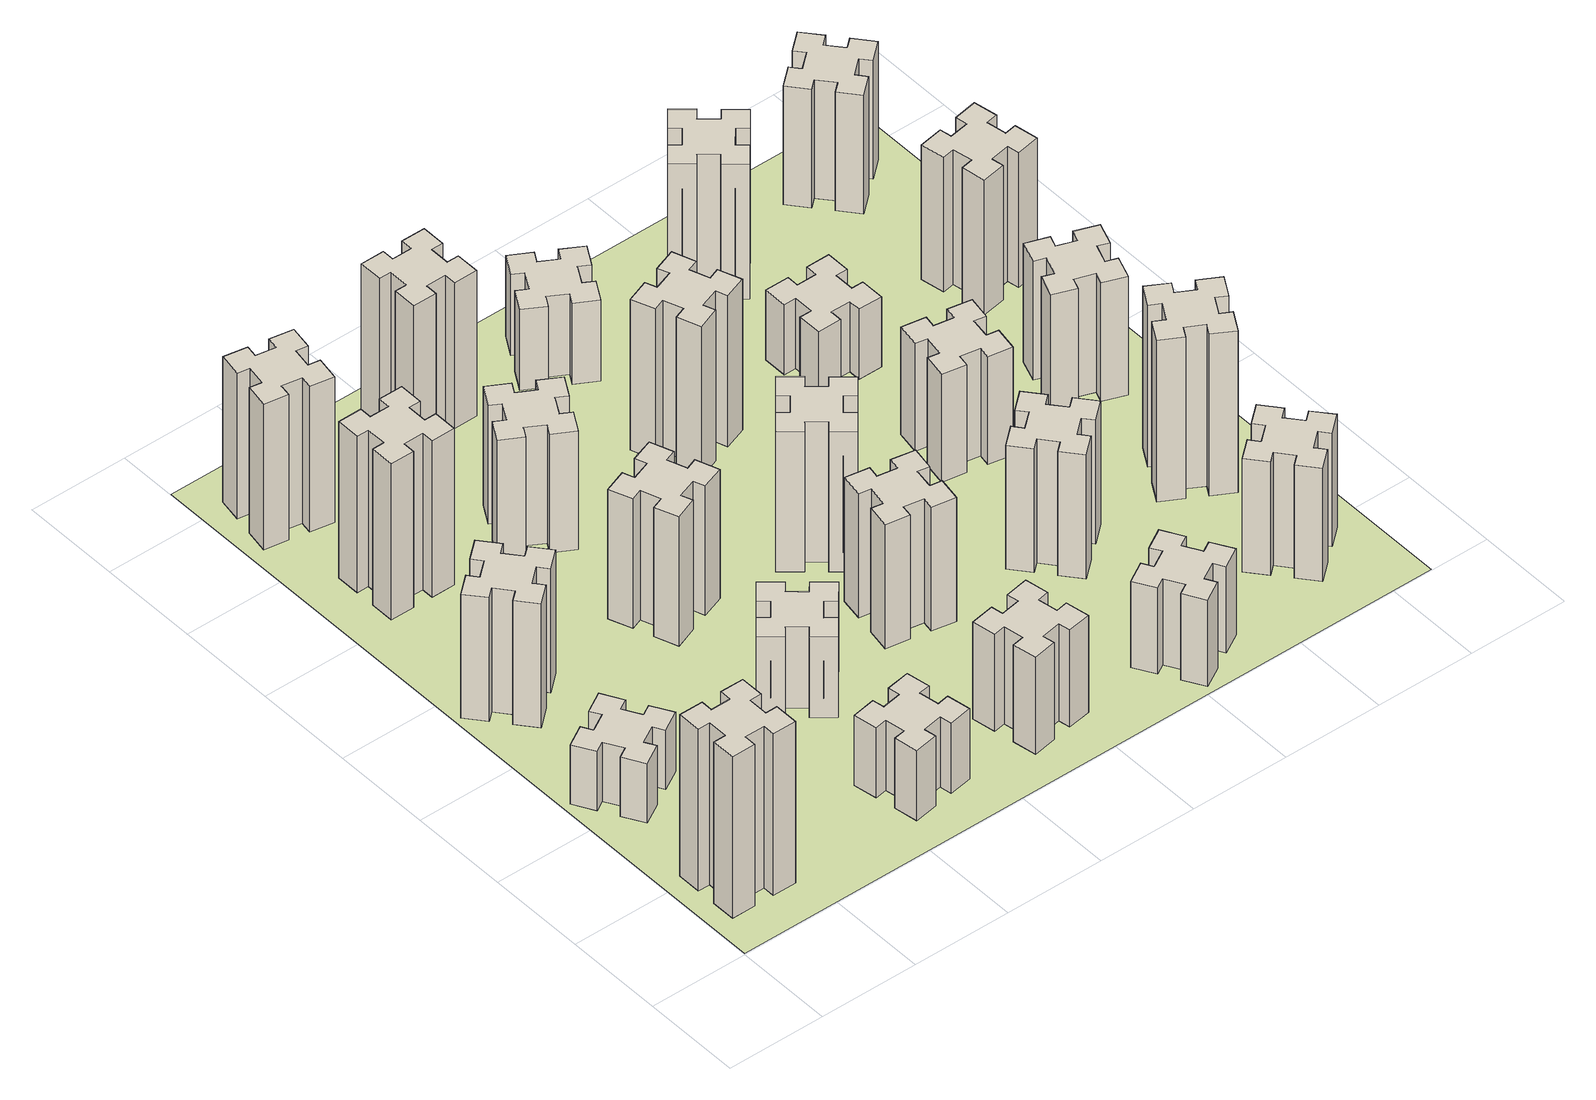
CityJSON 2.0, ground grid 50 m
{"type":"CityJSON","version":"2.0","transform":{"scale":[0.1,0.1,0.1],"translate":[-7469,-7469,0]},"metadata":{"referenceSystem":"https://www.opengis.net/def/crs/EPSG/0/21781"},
"CityObjects":{
"building1":{"type":"Building","attributes":{"class":"1000","function":"1000","usage":"1000","yearOfConstruction":2016,"roofType":"1000","measuredHeight":90,"storeysAboveGround":30,"storeysBelowGround":0},"geometry":[{"type":"Solid","lod":"1","boundaries":[[[[0,1,2,3,4,5,6,7,8,9,10,11,12,13,14,15,16,17,18,19]],[[17,16,20,21]],[[16,15,22,20]],[[15,14,23,22]],[[14,13,24,23]],[[13,12,25,24]],[[12,11,26,25]],[[11,10,27,26]],[[10,9,28,27]],[[9,8,29,28]],[[8,7,30,29]],[[7,6,31,30]],[[6,5,32,31]],[[5,4,33,32]],[[4,3,34,33]],[[3,2,35,34]],[[2,1,36,35]],[[1,0,37,36]],[[0,19,38,37]],[[19,18,39,38]],[[18,17,21,39]],[[24,25,26,27,28,29,30,31,32,33,34,35,36,37,38,39,21,20,22,23]]]]}]},
"building2":{"type":"Building","attributes":{"class":"1000","function":"1000","usage":"1000","yearOfConstruction":2016,"roofType":"1000","measuredHeight":33,"storeysAboveGround":30,"storeysBelowGround":0},"geometry":[{"type":"Solid","lod":"1","boundaries":[[[[40,41,42,43,44,45,46,47,48,49,50,51,52,53,54,55,56,57,58,59]],[[57,56,60,61]],[[56,55,62,60]],[[55,54,63,62]],[[54,53,64,63]],[[53,52,65,64]],[[52,51,66,65]],[[51,50,67,66]],[[50,49,68,67]],[[49,48,69,68]],[[48,47,70,69]],[[47,46,71,70]],[[46,45,72,71]],[[45,44,73,72]],[[44,43,74,73]],[[43,42,75,74]],[[42,41,76,75]],[[41,40,77,76]],[[40,59,78,77]],[[59,58,79,78]],[[58,57,61,79]],[[64,65,66,67,68,69,70,71,72,73,74,75,76,77,78,79,61,60,62,63]]]]}]},
"building3":{"type":"Building","attributes":{"class":"1000","function":"1000","usage":"1000","yearOfConstruction":2016,"roofType":"1000","measuredHeight":69,"storeysAboveGround":30,"storeysBelowGround":0},"geometry":[{"type":"Solid","lod":"1","boundaries":[[[[80,81,82,83,84,85,86,87,88,89,90,91,92,93,94,95,96,97,98,99]],[[97,96,100,101]],[[96,95,102,100]],[[95,94,103,102]],[[94,93,104,103]],[[93,92,105,104]],[[92,91,106,105]],[[91,90,107,106]],[[90,89,108,107]],[[89,88,109,108]],[[88,87,110,109]],[[87,86,111,110]],[[86,85,112,111]],[[85,84,113,112]],[[84,83,114,113]],[[83,82,115,114]],[[82,81,116,115]],[[81,80,117,116]],[[80,99,118,117]],[[99,98,119,118]],[[98,97,101,119]],[[104,105,106,107,108,109,110,111,112,113,114,115,116,117,118,119,101,100,102,103]]]]}]},
"building4":{"type":"Building","attributes":{"class":"1000","function":"1000","usage":"1000","yearOfConstruction":2016,"roofType":"1000","measuredHeight":87,"storeysAboveGround":30,"storeysBelowGround":0},"geometry":[{"type":"Solid","lod":"1","boundaries":[[[[120,121,122,123,124,125,126,127,128,129,130,131,132,133,134,135,136,137,138,139]],[[137,136,140,141]],[[136,135,142,140]],[[135,134,143,142]],[[134,133,144,143]],[[133,132,145,144]],[[132,131,146,145]],[[131,130,147,146]],[[130,129,148,147]],[[129,128,149,148]],[[128,127,150,149]],[[127,126,151,150]],[[126,125,152,151]],[[125,124,153,152]],[[124,123,154,153]],[[123,122,155,154]],[[122,121,156,155]],[[121,120,157,156]],[[120,139,158,157]],[[139,138,159,158]],[[138,137,141,159]],[[144,145,146,147,148,149,150,151,152,153,154,155,156,157,158,159,141,140,142,143]]]]}]},
"building5":{"type":"Building","attributes":{"class":"1000","function":"1000","usage":"1000","yearOfConstruction":2016,"roofType":"1000","measuredHeight":81,"storeysAboveGround":30,"storeysBelowGround":0},"geometry":[{"type":"Solid","lod":"1","boundaries":[[[[160,161,162,163,164,165,166,167,168,169,170,171,172,173,174,175,176,177,178,179]],[[177,176,180,181]],[[176,175,182,180]],[[175,174,183,182]],[[174,173,184,183]],[[173,172,185,184]],[[172,171,186,185]],[[171,170,187,186]],[[170,169,188,187]],[[169,168,189,188]],[[168,167,190,189]],[[167,166,191,190]],[[166,165,192,191]],[[165,164,193,192]],[[164,163,194,193]],[[163,162,195,194]],[[162,161,196,195]],[[161,160,197,196]],[[160,179,198,197]],[[179,178,199,198]],[[178,177,181,199]],[[184,185,186,187,188,189,190,191,192,193,194,195,196,197,198,199,181,180,182,183]]]]}]},
"building6":{"type":"Building","attributes":{"class":"1000","function":"1000","usage":"1000","yearOfConstruction":2016,"roofType":"1000","measuredHeight":39,"storeysAboveGround":30,"storeysBelowGround":0},"geometry":[{"type":"Solid","lod":"1","boundaries":[[[[200,201,202,203,204,205,206,207,208,209,210,211,212,213,214,215,216,217,218,219]],[[217,216,220,221]],[[216,215,222,220]],[[215,214,223,222]],[[214,213,224,223]],[[213,212,225,224]],[[212,211,226,225]],[[211,210,227,226]],[[210,209,228,227]],[[209,208,229,228]],[[208,207,230,229]],[[207,206,231,230]],[[206,205,232,231]],[[205,204,233,232]],[[204,203,234,233]],[[203,202,235,234]],[[202,201,236,235]],[[201,200,237,236]],[[200,219,238,237]],[[219,218,239,238]],[[218,217,221,239]],[[224,225,226,227,228,229,230,231,232,233,234,235,236,237,238,239,221,220,222,223]]]]}]},
"building7":{"type":"Building","attributes":{"class":"1000","function":"1000","usage":"1000","yearOfConstruction":2016,"roofType":"1000","measuredHeight":45,"storeysAboveGround":30,"storeysBelowGround":0},"geometry":[{"type":"Solid","lod":"1","boundaries":[[[[240,241,242,243,244,245,246,247,248,249,250,251,252,253,254,255,256,257,258,259]],[[257,256,260,261]],[[256,255,262,260]],[[255,254,263,262]],[[254,253,264,263]],[[253,252,265,264]],[[252,251,266,265]],[[251,250,267,266]],[[250,249,268,267]],[[249,248,269,268]],[[248,247,270,269]],[[247,246,271,270]],[[246,245,272,271]],[[245,244,273,272]],[[244,243,274,273]],[[243,242,275,274]],[[242,241,276,275]],[[241,240,277,276]],[[240,259,278,277]],[[259,258,279,278]],[[258,257,261,279]],[[264,265,266,267,268,269,270,271,272,273,274,275,276,277,278,279,261,260,262,263]]]]}]},
"building8":{"type":"Building","attributes":{"class":"1000","function":"1000","usage":"1000","yearOfConstruction":2016,"roofType":"1000","measuredHeight":72,"storeysAboveGround":30,"storeysBelowGround":0},"geometry":[{"type":"Solid","lod":"1","boundaries":[[[[280,281,282,283,284,285,286,287,288,289,290,291,292,293,294,295,296,297,298,299]],[[297,296,300,301]],[[296,295,302,300]],[[295,294,303,302]],[[294,293,304,303]],[[293,292,305,304]],[[292,291,306,305]],[[291,290,307,306]],[[290,289,308,307]],[[289,288,309,308]],[[288,287,310,309]],[[287,286,311,310]],[[286,285,312,311]],[[285,284,313,312]],[[284,283,314,313]],[[283,282,315,314]],[[282,281,316,315]],[[281,280,317,316]],[[280,299,318,317]],[[299,298,319,318]],[[298,297,301,319]],[[304,305,306,307,308,309,310,311,312,313,314,315,316,317,318,319,301,300,302,303]]]]}]},
"building9":{"type":"Building","attributes":{"class":"1000","function":"1000","usage":"1000","yearOfConstruction":2016,"roofType":"1000","measuredHeight":66,"storeysAboveGround":30,"storeysBelowGround":0},"geometry":[{"type":"Solid","lod":"1","boundaries":[[[[320,321,322,323,324,325,326,327,328,329,330,331,332,333,334,335,336,337,338,339]],[[337,336,340,341]],[[336,335,342,340]],[[335,334,343,342]],[[334,333,344,343]],[[333,332,345,344]],[[332,331,346,345]],[[331,330,347,346]],[[330,329,348,347]],[[329,328,349,348]],[[328,327,350,349]],[[327,326,351,350]],[[326,325,352,351]],[[325,324,353,352]],[[324,323,354,353]],[[323,322,355,354]],[[322,321,356,355]],[[321,320,357,356]],[[320,339,358,357]],[[339,338,359,358]],[[338,337,341,359]],[[344,345,346,347,348,349,350,351,352,353,354,355,356,357,358,359,341,340,342,343]]]]}]},
"building10":{"type":"Building","attributes":{"class":"1000","function":"1000","usage":"1000","yearOfConstruction":2016,"roofType":"1000","measuredHeight":54,"storeysAboveGround":30,"storeysBelowGround":0},"geometry":[{"type":"Solid","lod":"1","boundaries":[[[[360,361,362,363,364,365,366,367,368,369,370,371,372,373,374,375,376,377,378,379]],[[377,376,380,381]],[[376,375,382,380]],[[375,374,383,382]],[[374,373,384,383]],[[373,372,385,384]],[[372,371,386,385]],[[371,370,387,386]],[[370,369,388,387]],[[369,368,389,388]],[[368,367,390,389]],[[367,366,391,390]],[[366,365,392,391]],[[365,364,393,392]],[[364,363,394,393]],[[363,362,395,394]],[[362,361,396,395]],[[361,360,397,396]],[[360,379,398,397]],[[379,378,399,398]],[[378,377,381,399]],[[384,385,386,387,388,389,390,391,392,393,394,395,396,397,398,399,381,380,382,383]]]]}]},
"building11":{"type":"Building","attributes":{"class":"1000","function":"1000","usage":"1000","yearOfConstruction":2016,"roofType":"1000","measuredHeight":81,"storeysAboveGround":30,"storeysBelowGround":0},"geometry":[{"type":"Solid","lod":"1","boundaries":[[[[400,401,402,403,404,405,406,407,408,409,410,411,412,413,414,415,416,417,418,419]],[[417,416,420,421]],[[416,415,422,420]],[[415,414,423,422]],[[414,413,424,423]],[[413,412,425,424]],[[412,411,426,425]],[[411,410,427,426]],[[410,409,428,427]],[[409,408,429,428]],[[408,407,430,429]],[[407,406,431,430]],[[406,405,432,431]],[[405,404,433,432]],[[404,403,434,433]],[[403,402,435,434]],[[402,401,436,435]],[[401,400,437,436]],[[400,419,438,437]],[[419,418,439,438]],[[418,417,421,439]],[[424,425,426,427,428,429,430,431,432,433,434,435,436,437,438,439,421,420,422,423]]]]}]},
"building12":{"type":"Building","attributes":{"class":"1000","function":"1000","usage":"1000","yearOfConstruction":2016,"roofType":"1000","measuredHeight":69,"storeysAboveGround":30,"storeysBelowGround":0},"geometry":[{"type":"Solid","lod":"1","boundaries":[[[[440,441,442,443,444,445,446,447,448,449,450,451,452,453,454,455,456,457,458,459]],[[457,456,460,461]],[[456,455,462,460]],[[455,454,463,462]],[[454,453,464,463]],[[453,452,465,464]],[[452,451,466,465]],[[451,450,467,466]],[[450,449,468,467]],[[449,448,469,468]],[[448,447,470,469]],[[447,446,471,470]],[[446,445,472,471]],[[445,444,473,472]],[[444,443,474,473]],[[443,442,475,474]],[[442,441,476,475]],[[441,440,477,476]],[[440,459,478,477]],[[459,458,479,478]],[[458,457,461,479]],[[464,465,466,467,468,469,470,471,472,473,474,475,476,477,478,479,461,460,462,463]]]]}]},
"building13":{"type":"Building","attributes":{"class":"1000","function":"1000","usage":"1000","yearOfConstruction":2016,"roofType":"1000","measuredHeight":78,"storeysAboveGround":30,"storeysBelowGround":0},"geometry":[{"type":"Solid","lod":"1","boundaries":[[[[480,481,482,483,484,485,486,487,488,489,490,491,492,493,494,495,496,497,498,499]],[[497,496,500,501]],[[496,495,502,500]],[[495,494,503,502]],[[494,493,504,503]],[[493,492,505,504]],[[492,491,506,505]],[[491,490,507,506]],[[490,489,508,507]],[[489,488,509,508]],[[488,487,510,509]],[[487,486,511,510]],[[486,485,512,511]],[[485,484,513,512]],[[484,483,514,513]],[[483,482,515,514]],[[482,481,516,515]],[[481,480,517,516]],[[480,499,518,517]],[[499,498,519,518]],[[498,497,501,519]],[[504,505,506,507,508,509,510,511,512,513,514,515,516,517,518,519,501,500,502,503]]]]}]},
"building14":{"type":"Building","attributes":{"class":"1000","function":"1000","usage":"1000","yearOfConstruction":2016,"roofType":"1000","measuredHeight":84,"storeysAboveGround":30,"storeysBelowGround":0},"geometry":[{"type":"Solid","lod":"1","boundaries":[[[[520,521,522,523,524,525,526,527,528,529,530,531,532,533,534,535,536,537,538,539]],[[537,536,540,541]],[[536,535,542,540]],[[535,534,543,542]],[[534,533,544,543]],[[533,532,545,544]],[[532,531,546,545]],[[531,530,547,546]],[[530,529,548,547]],[[529,528,549,548]],[[528,527,550,549]],[[527,526,551,550]],[[526,525,552,551]],[[525,524,553,552]],[[524,523,554,553]],[[523,522,555,554]],[[522,521,556,555]],[[521,520,557,556]],[[520,539,558,557]],[[539,538,559,558]],[[538,537,541,559]],[[544,545,546,547,548,549,550,551,552,553,554,555,556,557,558,559,541,540,542,543]]]]}]},
"building15":{"type":"Building","attributes":{"class":"1000","function":"1000","usage":"1000","yearOfConstruction":2016,"roofType":"1000","measuredHeight":48,"storeysAboveGround":30,"storeysBelowGround":0},"geometry":[{"type":"Solid","lod":"1","boundaries":[[[[560,561,562,563,564,565,566,567,568,569,570,571,572,573,574,575,576,577,578,579]],[[577,576,580,581]],[[576,575,582,580]],[[575,574,583,582]],[[574,573,584,583]],[[573,572,585,584]],[[572,571,586,585]],[[571,570,587,586]],[[570,569,588,587]],[[569,568,589,588]],[[568,567,590,589]],[[567,566,591,590]],[[566,565,592,591]],[[565,564,593,592]],[[564,563,594,593]],[[563,562,595,594]],[[562,561,596,595]],[[561,560,597,596]],[[560,579,598,597]],[[579,578,599,598]],[[578,577,581,599]],[[584,585,586,587,588,589,590,591,592,593,594,595,596,597,598,599,581,580,582,583]]]]}]},
"building16":{"type":"Building","attributes":{"class":"1000","function":"1000","usage":"1000","yearOfConstruction":2016,"roofType":"1000","measuredHeight":45,"storeysAboveGround":30,"storeysBelowGround":0},"geometry":[{"type":"Solid","lod":"1","boundaries":[[[[600,601,602,603,604,605,606,607,608,609,610,611,612,613,614,615,616,617,618,619]],[[617,616,620,621]],[[616,615,622,620]],[[615,614,623,622]],[[614,613,624,623]],[[613,612,625,624]],[[612,611,626,625]],[[611,610,627,626]],[[610,609,628,627]],[[609,608,629,628]],[[608,607,630,629]],[[607,606,631,630]],[[606,605,632,631]],[[605,604,633,632]],[[604,603,634,633]],[[603,602,635,634]],[[602,601,636,635]],[[601,600,637,636]],[[600,619,638,637]],[[619,618,639,638]],[[618,617,621,639]],[[624,625,626,627,628,629,630,631,632,633,634,635,636,637,638,639,621,620,622,623]]]]}]},
"building17":{"type":"Building","attributes":{"class":"1000","function":"1000","usage":"1000","yearOfConstruction":2016,"roofType":"1000","measuredHeight":69,"storeysAboveGround":30,"storeysBelowGround":0},"geometry":[{"type":"Solid","lod":"1","boundaries":[[[[640,641,642,643,644,645,646,647,648,649,650,651,652,653,654,655,656,657,658,659]],[[657,656,660,661]],[[656,655,662,660]],[[655,654,663,662]],[[654,653,664,663]],[[653,652,665,664]],[[652,651,666,665]],[[651,650,667,666]],[[650,649,668,667]],[[649,648,669,668]],[[648,647,670,669]],[[647,646,671,670]],[[646,645,672,671]],[[645,644,673,672]],[[644,643,674,673]],[[643,642,675,674]],[[642,641,676,675]],[[641,640,677,676]],[[640,659,678,677]],[[659,658,679,678]],[[658,657,661,679]],[[664,665,666,667,668,669,670,671,672,673,674,675,676,677,678,679,661,660,662,663]]]]}]},
"building18":{"type":"Building","attributes":{"class":"1000","function":"1000","usage":"1000","yearOfConstruction":2016,"roofType":"1000","measuredHeight":60,"storeysAboveGround":30,"storeysBelowGround":0},"geometry":[{"type":"Solid","lod":"1","boundaries":[[[[680,681,682,683,684,685,686,687,688,689,690,691,692,693,694,695,696,697,698,699]],[[697,696,700,701]],[[696,695,702,700]],[[695,694,703,702]],[[694,693,704,703]],[[693,692,705,704]],[[692,691,706,705]],[[691,690,707,706]],[[690,689,708,707]],[[689,688,709,708]],[[688,687,710,709]],[[687,686,711,710]],[[686,685,712,711]],[[685,684,713,712]],[[684,683,714,713]],[[683,682,715,714]],[[682,681,716,715]],[[681,680,717,716]],[[680,699,718,717]],[[699,698,719,718]],[[698,697,701,719]],[[704,705,706,707,708,709,710,711,712,713,714,715,716,717,718,719,701,700,702,703]]]]}]},
"building19":{"type":"Building","attributes":{"class":"1000","function":"1000","usage":"1000","yearOfConstruction":2016,"roofType":"1000","measuredHeight":39,"storeysAboveGround":30,"storeysBelowGround":0},"geometry":[{"type":"Solid","lod":"1","boundaries":[[[[720,721,722,723,724,725,726,727,728,729,730,731,732,733,734,735,736,737,738,739]],[[737,736,740,741]],[[736,735,742,740]],[[735,734,743,742]],[[734,733,744,743]],[[733,732,745,744]],[[732,731,746,745]],[[731,730,747,746]],[[730,729,748,747]],[[729,728,749,748]],[[728,727,750,749]],[[727,726,751,750]],[[726,725,752,751]],[[725,724,753,752]],[[724,723,754,753]],[[723,722,755,754]],[[722,721,756,755]],[[721,720,757,756]],[[720,739,758,757]],[[739,738,759,758]],[[738,737,741,759]],[[744,745,746,747,748,749,750,751,752,753,754,755,756,757,758,759,741,740,742,743]]]]}]},
"building20":{"type":"Building","attributes":{"class":"1000","function":"1000","usage":"1000","yearOfConstruction":2016,"roofType":"1000","measuredHeight":63,"storeysAboveGround":30,"storeysBelowGround":0},"geometry":[{"type":"Solid","lod":"1","boundaries":[[[[760,761,762,763,764,765,766,767,768,769,770,771,772,773,774,775,776,777,778,779]],[[777,776,780,781]],[[776,775,782,780]],[[775,774,783,782]],[[774,773,784,783]],[[773,772,785,784]],[[772,771,786,785]],[[771,770,787,786]],[[770,769,788,787]],[[769,768,789,788]],[[768,767,790,789]],[[767,766,791,790]],[[766,765,792,791]],[[765,764,793,792]],[[764,763,794,793]],[[763,762,795,794]],[[762,761,796,795]],[[761,760,797,796]],[[760,779,798,797]],[[779,778,799,798]],[[778,777,781,799]],[[784,785,786,787,788,789,790,791,792,793,794,795,796,797,798,799,781,780,782,783]]]]}]},
"building21":{"type":"Building","attributes":{"class":"1000","function":"1000","usage":"1000","yearOfConstruction":2016,"roofType":"1000","measuredHeight":75,"storeysAboveGround":30,"storeysBelowGround":0},"geometry":[{"type":"Solid","lod":"1","boundaries":[[[[800,801,802,803,804,805,806,807,808,809,810,811,812,813,814,815,816,817,818,819]],[[817,816,820,821]],[[816,815,822,820]],[[815,814,823,822]],[[814,813,824,823]],[[813,812,825,824]],[[812,811,826,825]],[[811,810,827,826]],[[810,809,828,827]],[[809,808,829,828]],[[808,807,830,829]],[[807,806,831,830]],[[806,805,832,831]],[[805,804,833,832]],[[804,803,834,833]],[[803,802,835,834]],[[802,801,836,835]],[[801,800,837,836]],[[800,819,838,837]],[[819,818,839,838]],[[818,817,821,839]],[[824,825,826,827,828,829,830,831,832,833,834,835,836,837,838,839,821,820,822,823]]]]}]},
"building22":{"type":"Building","attributes":{"class":"1000","function":"1000","usage":"1000","yearOfConstruction":2016,"roofType":"1000","measuredHeight":90,"storeysAboveGround":30,"storeysBelowGround":0},"geometry":[{"type":"Solid","lod":"1","boundaries":[[[[840,841,842,843,844,845,846,847,848,849,850,851,852,853,854,855,856,857,858,859]],[[857,856,860,861]],[[856,855,862,860]],[[855,854,863,862]],[[854,853,864,863]],[[853,852,865,864]],[[852,851,866,865]],[[851,850,867,866]],[[850,849,868,867]],[[849,848,869,868]],[[848,847,870,869]],[[847,846,871,870]],[[846,845,872,871]],[[845,844,873,872]],[[844,843,874,873]],[[843,842,875,874]],[[842,841,876,875]],[[841,840,877,876]],[[840,859,878,877]],[[859,858,879,878]],[[858,857,861,879]],[[864,865,866,867,868,869,870,871,872,873,874,875,876,877,878,879,861,860,862,863]]]]}]},
"building23":{"type":"Building","attributes":{"class":"1000","function":"1000","usage":"1000","yearOfConstruction":2016,"roofType":"1000","measuredHeight":66,"storeysAboveGround":30,"storeysBelowGround":0},"geometry":[{"type":"Solid","lod":"1","boundaries":[[[[880,881,882,883,884,885,886,887,888,889,890,891,892,893,894,895,896,897,898,899]],[[897,896,900,901]],[[896,895,902,900]],[[895,894,903,902]],[[894,893,904,903]],[[893,892,905,904]],[[892,891,906,905]],[[891,890,907,906]],[[890,889,908,907]],[[889,888,909,908]],[[888,887,910,909]],[[887,886,911,910]],[[886,885,912,911]],[[885,884,913,912]],[[884,883,914,913]],[[883,882,915,914]],[[882,881,916,915]],[[881,880,917,916]],[[880,899,918,917]],[[899,898,919,918]],[[898,897,901,919]],[[904,905,906,907,908,909,910,911,912,913,914,915,916,917,918,919,901,900,902,903]]]]}]},
"building24":{"type":"Building","attributes":{"class":"1000","function":"1000","usage":"1000","yearOfConstruction":2016,"roofType":"1000","measuredHeight":75,"storeysAboveGround":30,"storeysBelowGround":0},"geometry":[{"type":"Solid","lod":"1","boundaries":[[[[920,921,922,923,924,925,926,927,928,929,930,931,932,933,934,935,936,937,938,939]],[[937,936,940,941]],[[936,935,942,940]],[[935,934,943,942]],[[934,933,944,943]],[[933,932,945,944]],[[932,931,946,945]],[[931,930,947,946]],[[930,929,948,947]],[[929,928,949,948]],[[928,927,950,949]],[[927,926,951,950]],[[926,925,952,951]],[[925,924,953,952]],[[924,923,954,953]],[[923,922,955,954]],[[922,921,956,955]],[[921,920,957,956]],[[920,939,958,957]],[[939,938,959,958]],[[938,937,941,959]],[[944,945,946,947,948,949,950,951,952,953,954,955,956,957,958,959,941,940,942,943]]]]}]},
"building25":{"type":"Building","attributes":{"class":"1000","function":"1000","usage":"1000","yearOfConstruction":2016,"roofType":"1000","measuredHeight":66,"storeysAboveGround":30,"storeysBelowGround":0},"geometry":[{"type":"Solid","lod":"1","boundaries":[[[[960,961,962,963,964,965,966,967,968,969,970,971,972,973,974,975,976,977,978,979]],[[977,976,980,981]],[[976,975,982,980]],[[975,974,983,982]],[[974,973,984,983]],[[973,972,985,984]],[[972,971,986,985]],[[971,970,987,986]],[[970,969,988,987]],[[969,968,989,988]],[[968,967,990,989]],[[967,966,991,990]],[[966,965,992,991]],[[965,964,993,992]],[[964,963,994,993]],[[963,962,995,994]],[[962,961,996,995]],[[961,960,997,996]],[[960,979,998,997]],[[979,978,999,998]],[[978,977,981,999]],[[984,985,986,987,988,989,990,991,992,993,994,995,996,997,998,999,981,980,982,983]]]]}]},
"landuse1":{"type":"LandUse","attributes":{"name":"plot1","function":"1010"},"geometry":[{"type":"MultiSurface","lod":"1","boundaries":[[[1000,1001,1002,1003]]]}]}
},
"vertices":[
[325,485,0],[225,485,0],[225,545,0],[105,545,0],[105,425,0],[165,425,0],[165,325,0],[105,325,0],[105,205,0],[225,205,0],[225,265,0],[325,265,0],[325,205,0],[445,205,0],[445,325,0],[385,325,0],[385,425,0],[445,425,0],[445,545,0],[325,545,0],[385,425,900],[445,425,900],[385,325,900],[445,325,900],[445,205,900],[325,205,900],[325,265,900],[225,265,900],[225,205,900],[105,205,900],[105,325,900],[165,325,900],[165,425,900],[105,425,900],[105,545,900],[225,545,900],[225,485,900],[325,485,900],[325,545,900],[445,545,900],
[155,1104,0],[205,1017,0],[153,987,0],[213,883,0],[317,943,0],[287,995,0],[374,1045,0],[404,993,0],[508,1053,0],[448,1157,0],[396,1127,0],[346,1214,0],[398,1244,0],[338,1348,0],[234,1288,0],[264,1236,0],[177,1186,0],[147,1238,0],[43,1178,0],[103,1074,0],[177,1186,330],[147,1238,330],[264,1236,330],[234,1288,330],[338,1348,330],[398,1244,330],[346,1214,330],[396,1127,330],[448,1157,330],[508,1053,330],[404,993,330],[374,1045,330],[287,995,330],[317,943,330],[213,883,330],[153,987,330],[205,1017,330],[155,1104,330],[103,1074,330],[43,1178,330],
[159,1823,0],[223,1746,0],[177,1708,0],[254,1616,0],[346,1693,0],[308,1739,0],[384,1803,0],[423,1757,0],[515,1834,0],[438,1926,0],[392,1888,0],[327,1964,0],[373,2003,0],[296,2095,0],[204,2018,0],[243,1972,0],[166,1907,0],[128,1953,0],[36,1876,0],[113,1784,0],[166,1907,690],[128,1953,690],[243,1972,690],[204,2018,690],[296,2095,690],[373,2003,690],[327,1964,690],[392,1888,690],[438,1926,690],[515,1834,690],[423,1757,690],[384,1803,690],[308,1739,690],[346,1693,690],[254,1616,690],[177,1708,690],[223,1746,690],[159,1823,690],[113,1784,690],[36,1876,690],
[265,2745,0],[265,2645,0],[205,2645,0],[205,2525,0],[325,2525,0],[325,2585,0],[425,2585,0],[425,2525,0],[545,2525,0],[545,2645,0],[485,2645,0],[485,2745,0],[545,2745,0],[545,2865,0],[425,2865,0],[425,2805,0],[325,2805,0],[325,2865,0],[205,2865,0],[205,2745,0],[325,2805,870],[325,2865,870],[425,2805,870],[425,2865,870],[545,2865,870],[545,2745,870],[485,2745,870],[485,2645,870],[545,2645,870],[545,2525,870],[425,2525,870],[425,2585,870],[325,2585,870],[325,2525,870],[205,2525,870],[205,2645,870],[265,2645,870],[265,2745,870],[205,2745,870],[205,2865,870],
[207,3236,0],[305,3218,0],[295,3159,0],[413,3138,0],[434,3257,0],[375,3267,0],[392,3365,0],[451,3355,0],[472,3473,0],[354,3494,0],[344,3435,0],[245,3452,0],[256,3511,0],[137,3532,0],[117,3414,0],[176,3404,0],[158,3305,0],[99,3316,0],[78,3197,0],[197,3177,0],[158,3305,810],[99,3316,810],[176,3404,810],[117,3414,810],[137,3532,810],[256,3511,810],[245,3452,810],[344,3435,810],[354,3494,810],[472,3473,810],[451,3355,810],[392,3365,810],[375,3267,810],[434,3257,810],[413,3138,810],[295,3159,810],[305,3218,810],[207,3236,810],[197,3177,810],[78,3197,810],
[1245,492,0],[1147,475,0],[1137,534,0],[1018,513,0],[1039,395,0],[1098,405,0],[1116,307,0],[1057,297,0],[1077,178,0],[1196,199,0],[1185,258,0],[1284,276,0],[1294,217,0],[1412,237,0],[1391,356,0],[1332,345,0],[1315,444,0],[1374,454,0],[1353,572,0],[1235,551,0],[1315,444,390],[1374,454,390],[1332,345,390],[1391,356,390],[1412,237,390],[1294,217,390],[1284,276,390],[1185,258,390],[1196,199,390],[1077,178,390],[1057,297,390],[1116,307,390],[1098,405,390],[1039,395,390],[1018,513,390],[1137,534,390],[1147,475,390],[1245,492,390],[1235,551,390],[1353,572,390],
[1106,1063,0],[1183,999,0],[1144,953,0],[1236,876,0],[1313,968,0],[1267,1006,0],[1332,1083,0],[1378,1044,0],[1455,1136,0],[1363,1213,0],[1324,1167,0],[1248,1232,0],[1286,1278,0],[1194,1355,0],[1117,1263,0],[1163,1224,0],[1099,1148,0],[1053,1186,0],[976,1094,0],[1068,1017,0],[1099,1148,450],[1053,1186,450],[1163,1224,450],[1117,1263,450],[1194,1355,450],[1286,1278,450],[1248,1232,450],[1324,1167,450],[1363,1213,450],[1455,1136,450],[1378,1044,450],[1332,1083,450],[1267,1006,450],[1313,968,450],[1236,876,450],[1144,953,450],[1183,999,450],[1106,1063,450],[1068,1017,450],[976,1094,450],
[1125,1976,0],[1031,1942,0],[1010,1998,0],[897,1957,0],[939,1844,0],[995,1865,0],[1029,1771,0],[973,1750,0],[1014,1637,0],[1127,1679,0],[1106,1735,0],[1200,1769,0],[1220,1713,0],[1333,1754,0],[1292,1867,0],[1236,1846,0],[1202,1940,0],[1258,1960,0],[1217,2073,0],[1104,2032,0],[1202,1940,720],[1258,1960,720],[1236,1846,720],[1292,1867,720],[1333,1754,720],[1220,1713,720],[1200,1769,720],[1106,1735,720],[1127,1679,720],[1014,1637,720],[973,1750,720],[1029,1771,720],[995,1865,720],[939,1844,720],[897,1957,720],[1010,1998,720],[1031,1942,720],[1125,1976,720],[1104,2032,720],[1217,2073,720],
[945,2694,0],[895,2607,0],[843,2637,0],[783,2533,0],[887,2473,0],[917,2525,0],[1004,2475,0],[974,2423,0],[1078,2363,0],[1138,2467,0],[1086,2497,0],[1136,2584,0],[1188,2554,0],[1248,2658,0],[1144,2718,0],[1114,2666,0],[1027,2716,0],[1057,2768,0],[953,2828,0],[893,2724,0],[1027,2716,660],[1057,2768,660],[1114,2666,660],[1144,2718,660],[1248,2658,660],[1188,2554,660],[1136,2584,660],[1086,2497,660],[1138,2467,660],[1078,2363,660],[974,2423,660],[1004,2475,660],[917,2525,660],[887,2473,660],[783,2533,660],[843,2637,660],[895,2607,660],[945,2694,660],[893,2724,660],[953,2828,660],
[1885,492,0],[1787,475,0],[1777,534,0],[1658,513,0],[1679,395,0],[1738,405,0],[1756,307,0],[1697,297,0],[1717,178,0],[1836,199,0],[1825,258,0],[1924,276,0],[1934,217,0],[2052,237,0],[2031,356,0],[1972,345,0],[1955,444,0],[2014,454,0],[1993,572,0],[1875,551,0],[1955,444,540],[2014,454,540],[1972,345,540],[2031,356,540],[2052,237,540],[1934,217,540],[1924,276,540],[1825,258,540],[1836,199,540],[1717,178,540],[1697,297,540],[1756,307,540],[1738,405,540],[1679,395,540],[1658,513,540],[1777,534,540],[1787,475,540],[1885,492,540],[1875,551,540],[1993,572,540],
[1225,3385,0],[1225,3485,0],[1285,3485,0],[1285,3605,0],[1165,3605,0],[1165,3545,0],[1065,3545,0],[1065,3605,0],[945,3605,0],[945,3485,0],[1005,3485,0],[1005,3385,0],[945,3385,0],[945,3265,0],[1065,3265,0],[1065,3325,0],[1165,3325,0],[1165,3265,0],[1285,3265,0],[1285,3385,0],[1165,3325,810],[1165,3265,810],[1065,3325,810],[1065,3265,810],[945,3265,810],[945,3385,810],[1005,3385,810],[1005,3485,810],[945,3485,810],[945,3605,810],[1065,3605,810],[1065,3545,810],[1165,3545,810],[1165,3605,810],[1285,3605,810],[1285,3485,810],[1225,3485,810],[1225,3385,810],[1285,3385,810],[1285,3265,810],
[1955,1147,0],[1972,1245,0],[2031,1235,0],[2052,1353,0],[1934,1374,0],[1924,1315,0],[1825,1332,0],[1836,1391,0],[1717,1412,0],[1697,1294,0],[1756,1284,0],[1738,1185,0],[1679,1196,0],[1658,1077,0],[1777,1057,0],[1787,1116,0],[1885,1098,0],[1875,1039,0],[1993,1018,0],[2014,1137,0],[1885,1098,690],[1875,1039,690],[1787,1116,690],[1777,1057,690],[1658,1077,690],[1679,1196,690],[1738,1185,690],[1756,1284,690],[1697,1294,690],[1717,1412,690],[1836,1391,690],[1825,1332,690],[1924,1315,690],[1934,1374,690],[2052,1353,690],[2031,1235,690],[1972,1245,690],[1955,1147,690],[2014,1137,690],[1993,1018,690],
[1746,1703,0],[1823,1639,0],[1784,1593,0],[1876,1516,0],[1953,1608,0],[1907,1646,0],[1972,1723,0],[2018,1684,0],[2095,1776,0],[2003,1853,0],[1964,1807,0],[1888,1872,0],[1926,1918,0],[1834,1995,0],[1757,1903,0],[1803,1864,0],[1739,1788,0],[1693,1826,0],[1616,1734,0],[1708,1657,0],[1739,1788,780],[1693,1826,780],[1803,1864,780],[1757,1903,780],[1834,1995,780],[1926,1918,780],[1888,1872,780],[1964,1807,780],[2003,1853,780],[2095,1776,780],[2018,1684,780],[1972,1723,780],[1907,1646,780],[1953,1608,780],[1876,1516,780],[1784,1593,780],[1823,1639,780],[1746,1703,780],[1708,1657,780],[1616,1734,780],
[1735,2605,0],[1769,2511,0],[1713,2490,0],[1754,2377,0],[1867,2419,0],[1846,2475,0],[1940,2509,0],[1960,2453,0],[2073,2494,0],[2032,2607,0],[1976,2586,0],[1942,2680,0],[1998,2700,0],[1957,2813,0],[1844,2772,0],[1865,2716,0],[1771,2682,0],[1750,2738,0],[1637,2697,0],[1679,2584,0],[1771,2682,840],[1750,2738,840],[1865,2716,840],[1844,2772,840],[1957,2813,840],[1998,2700,840],[1942,2680,840],[1976,2586,840],[2032,2607,840],[2073,2494,840],[1960,2453,840],[1940,2509,840],[1846,2475,840],[1867,2419,840],[1754,2377,840],[1713,2490,840],[1769,2511,840],[1735,2605,840],[1679,2584,840],[1637,2697,840],
[2475,264,0],[2525,177,0],[2473,147,0],[2533,43,0],[2637,103,0],[2607,155,0],[2694,205,0],[2724,153,0],[2828,213,0],[2768,317,0],[2716,287,0],[2666,374,0],[2718,404,0],[2658,508,0],[2554,448,0],[2584,396,0],[2497,346,0],[2467,398,0],[2363,338,0],[2423,234,0],[2497,346,480],[2467,398,480],[2584,396,480],[2554,448,480],[2658,508,480],[2718,404,480],[2666,374,480],[2716,287,480],[2768,317,480],[2828,213,480],[2724,153,480],[2694,205,480],[2607,155,480],[2637,103,480],[2533,43,480],[2473,147,480],[2525,177,480],[2475,264,480],[2423,234,480],[2363,338,480],
[1826,3237,0],[1876,3324,0],[1928,3294,0],[1988,3398,0],[1884,3458,0],[1854,3406,0],[1767,3456,0],[1797,3508,0],[1693,3568,0],[1633,3464,0],[1685,3434,0],[1635,3347,0],[1583,3377,0],[1523,3273,0],[1627,3213,0],[1657,3265,0],[1744,3215,0],[1714,3163,0],[1818,3103,0],[1878,3207,0],[1744,3215,450],[1714,3163,450],[1657,3265,450],[1627,3213,450],[1523,3273,450],[1583,3377,450],[1635,3347,450],[1685,3434,450],[1633,3464,450],[1693,3568,450],[1797,3508,450],[1767,3456,450],[1854,3406,450],[1884,3458,450],[1988,3398,450],[1928,3294,450],[1876,3324,450],[1826,3237,450],[1878,3207,450],[1818,3103,450],
[2628,999,0],[2704,1063,0],[2743,1017,0],[2835,1094,0],[2758,1186,0],[2712,1148,0],[2647,1224,0],[2693,1263,0],[2616,1355,0],[2524,1278,0],[2563,1232,0],[2486,1167,0],[2448,1213,0],[2356,1136,0],[2433,1044,0],[2479,1083,0],[2543,1006,0],[2497,968,0],[2574,876,0],[2666,953,0],[2543,1006,690],[2497,968,690],[2479,1083,690],[2433,1044,690],[2356,1136,690],[2448,1213,690],[2486,1167,690],[2563,1232,690],[2524,1278,690],[2616,1355,690],[2693,1263,690],[2647,1224,690],[2712,1148,690],[2758,1186,690],[2835,1094,690],[2743,1017,690],[2704,1063,690],[2628,999,690],[2666,953,690],[2574,876,690],
[2627,1756,0],[2725,1738,0],[2715,1679,0],[2833,1658,0],[2854,1777,0],[2795,1787,0],[2812,1885,0],[2871,1875,0],[2892,1993,0],[2774,2014,0],[2764,1955,0],[2665,1972,0],[2676,2031,0],[2557,2052,0],[2537,1934,0],[2596,1924,0],[2578,1825,0],[2519,1836,0],[2498,1717,0],[2617,1697,0],[2578,1825,600],[2519,1836,600],[2596,1924,600],[2537,1934,600],[2557,2052,600],[2676,2031,600],[2665,1972,600],[2764,1955,600],[2774,2014,600],[2892,1993,600],[2871,1875,600],[2812,1885,600],[2795,1787,600],[2854,1777,600],[2833,1658,600],[2715,1679,600],[2725,1738,600],[2627,1756,600],[2617,1697,600],[2498,1717,600],
[2545,2485,0],[2645,2485,0],[2645,2425,0],[2765,2425,0],[2765,2545,0],[2705,2545,0],[2705,2645,0],[2765,2645,0],[2765,2765,0],[2645,2765,0],[2645,2705,0],[2545,2705,0],[2545,2765,0],[2425,2765,0],[2425,2645,0],[2485,2645,0],[2485,2545,0],[2425,2545,0],[2425,2425,0],[2545,2425,0],[2485,2545,390],[2425,2545,390],[2485,2645,390],[2425,2645,390],[2425,2765,390],[2545,2765,390],[2545,2705,390],[2645,2705,390],[2645,2765,390],[2765,2765,390],[2765,2645,390],[2705,2645,390],[2705,2545,390],[2765,2545,390],[2765,2425,390],[2645,2425,390],[2645,2485,390],[2545,2485,390],[2545,2425,390],[2425,2425,390],
[3368,359,0],[3444,423,0],[3483,377,0],[3575,454,0],[3498,546,0],[3452,508,0],[3387,584,0],[3433,623,0],[3356,715,0],[3264,638,0],[3303,592,0],[3226,527,0],[3188,573,0],[3096,496,0],[3173,404,0],[3219,443,0],[3283,366,0],[3237,328,0],[3314,236,0],[3406,313,0],[3283,366,630],[3237,328,630],[3219,443,630],[3173,404,630],[3096,496,630],[3188,573,630],[3226,527,630],[3303,592,630],[3264,638,630],[3356,715,630],[3433,623,630],[3387,584,630],[3452,508,630],[3498,546,630],[3575,454,630],[3483,377,630],[3444,423,630],[3368,359,630],[3406,313,630],[3314,236,630],
[2647,3226,0],[2712,3303,0],[2758,3264,0],[2835,3356,0],[2743,3433,0],[2704,3387,0],[2628,3452,0],[2666,3498,0],[2574,3575,0],[2497,3483,0],[2543,3444,0],[2479,3368,0],[2433,3406,0],[2356,3314,0],[2448,3237,0],[2486,3283,0],[2563,3219,0],[2524,3173,0],[2616,3096,0],[2693,3188,0],[2563,3219,750],[2524,3173,750],[2486,3283,750],[2448,3237,750],[2356,3314,750],[2433,3406,750],[2479,3368,750],[2543,3444,750],[2497,3483,750],[2574,3575,750],[2666,3498,750],[2628,3452,750],[2704,3387,750],[2743,3433,750],[2835,3356,750],[2758,3264,750],[2712,3303,750],[2647,3226,750],[2693,3188,750],[2616,3096,750],
[3434,1186,0],[3347,1236,0],[3377,1288,0],[3273,1348,0],[3213,1244,0],[3265,1214,0],[3215,1127,0],[3163,1157,0],[3103,1053,0],[3207,993,0],[3237,1045,0],[3324,995,0],[3294,943,0],[3398,883,0],[3458,987,0],[3406,1017,0],[3456,1104,0],[3508,1074,0],[3568,1178,0],[3464,1238,0],[3456,1104,900],[3508,1074,900],[3406,1017,900],[3458,987,900],[3398,883,900],[3294,943,900],[3324,995,900],[3237,1045,900],[3207,993,900],[3103,1053,900],[3163,1157,900],[3215,1127,900],[3265,1214,900],[3213,1244,900],[3273,1348,900],[3377,1288,900],[3347,1236,900],[3434,1186,900],[3464,1238,900],[3568,1178,900],
[3251,1769,0],[3345,1735,0],[3324,1679,0],[3437,1637,0],[3478,1750,0],[3422,1771,0],[3456,1865,0],[3512,1844,0],[3553,1957,0],[3440,1998,0],[3420,1942,0],[3326,1976,0],[3347,2032,0],[3234,2073,0],[3193,1960,0],[3249,1940,0],[3215,1846,0],[3159,1867,0],[3117,1754,0],[3230,1713,0],[3215,1846,660],[3159,1867,660],[3249,1940,660],[3193,1960,660],[3234,2073,660],[3347,2032,660],[3326,1976,660],[3420,1942,660],[3440,1998,660],[3553,1957,660],[3512,1844,660],[3456,1865,660],[3422,1771,660],[3478,1750,660],[3437,1637,660],[3324,1679,660],[3345,1735,660],[3251,1769,660],[3230,1713,660],[3117,1754,660],
[3465,2712,0],[3367,2695,0],[3357,2754,0],[3238,2733,0],[3259,2615,0],[3318,2625,0],[3336,2527,0],[3277,2517,0],[3297,2398,0],[3416,2419,0],[3405,2478,0],[3504,2496,0],[3514,2437,0],[3632,2457,0],[3611,2576,0],[3552,2565,0],[3535,2664,0],[3594,2674,0],[3573,2792,0],[3455,2771,0],[3535,2664,750],[3594,2674,750],[3552,2565,750],[3611,2576,750],[3632,2457,750],[3514,2437,750],[3504,2496,750],[3405,2478,750],[3416,2419,750],[3297,2398,750],[3277,2517,750],[3336,2527,750],[3318,2625,750],[3259,2615,750],[3238,2733,750],[3357,2754,750],[3367,2695,750],[3465,2712,750],[3455,2771,750],[3573,2792,750],
[3219,3403,0],[3283,3326,0],[3237,3288,0],[3314,3196,0],[3406,3273,0],[3368,3319,0],[3444,3383,0],[3483,3337,0],[3575,3414,0],[3498,3506,0],[3452,3468,0],[3387,3544,0],[3433,3583,0],[3356,3675,0],[3264,3598,0],[3303,3552,0],[3226,3487,0],[3188,3533,0],[3096,3456,0],[3173,3364,0],[3226,3487,660],[3188,3533,660],[3303,3552,660],[3264,3598,660],[3356,3675,660],[3433,3583,660],[3387,3544,660],[3452,3468,660],[3498,3506,660],[3575,3414,660],[3483,3337,660],[3444,3383,660],[3368,3319,660],[3406,3273,660],[3314,3196,660],[3237,3288,660],[3283,3326,660],[3219,3403,660],[3173,3364,660],[3096,3456,660],
[5,3705,0],[3705,3705,0],[3705,5,0],[5,5,0]
]}
